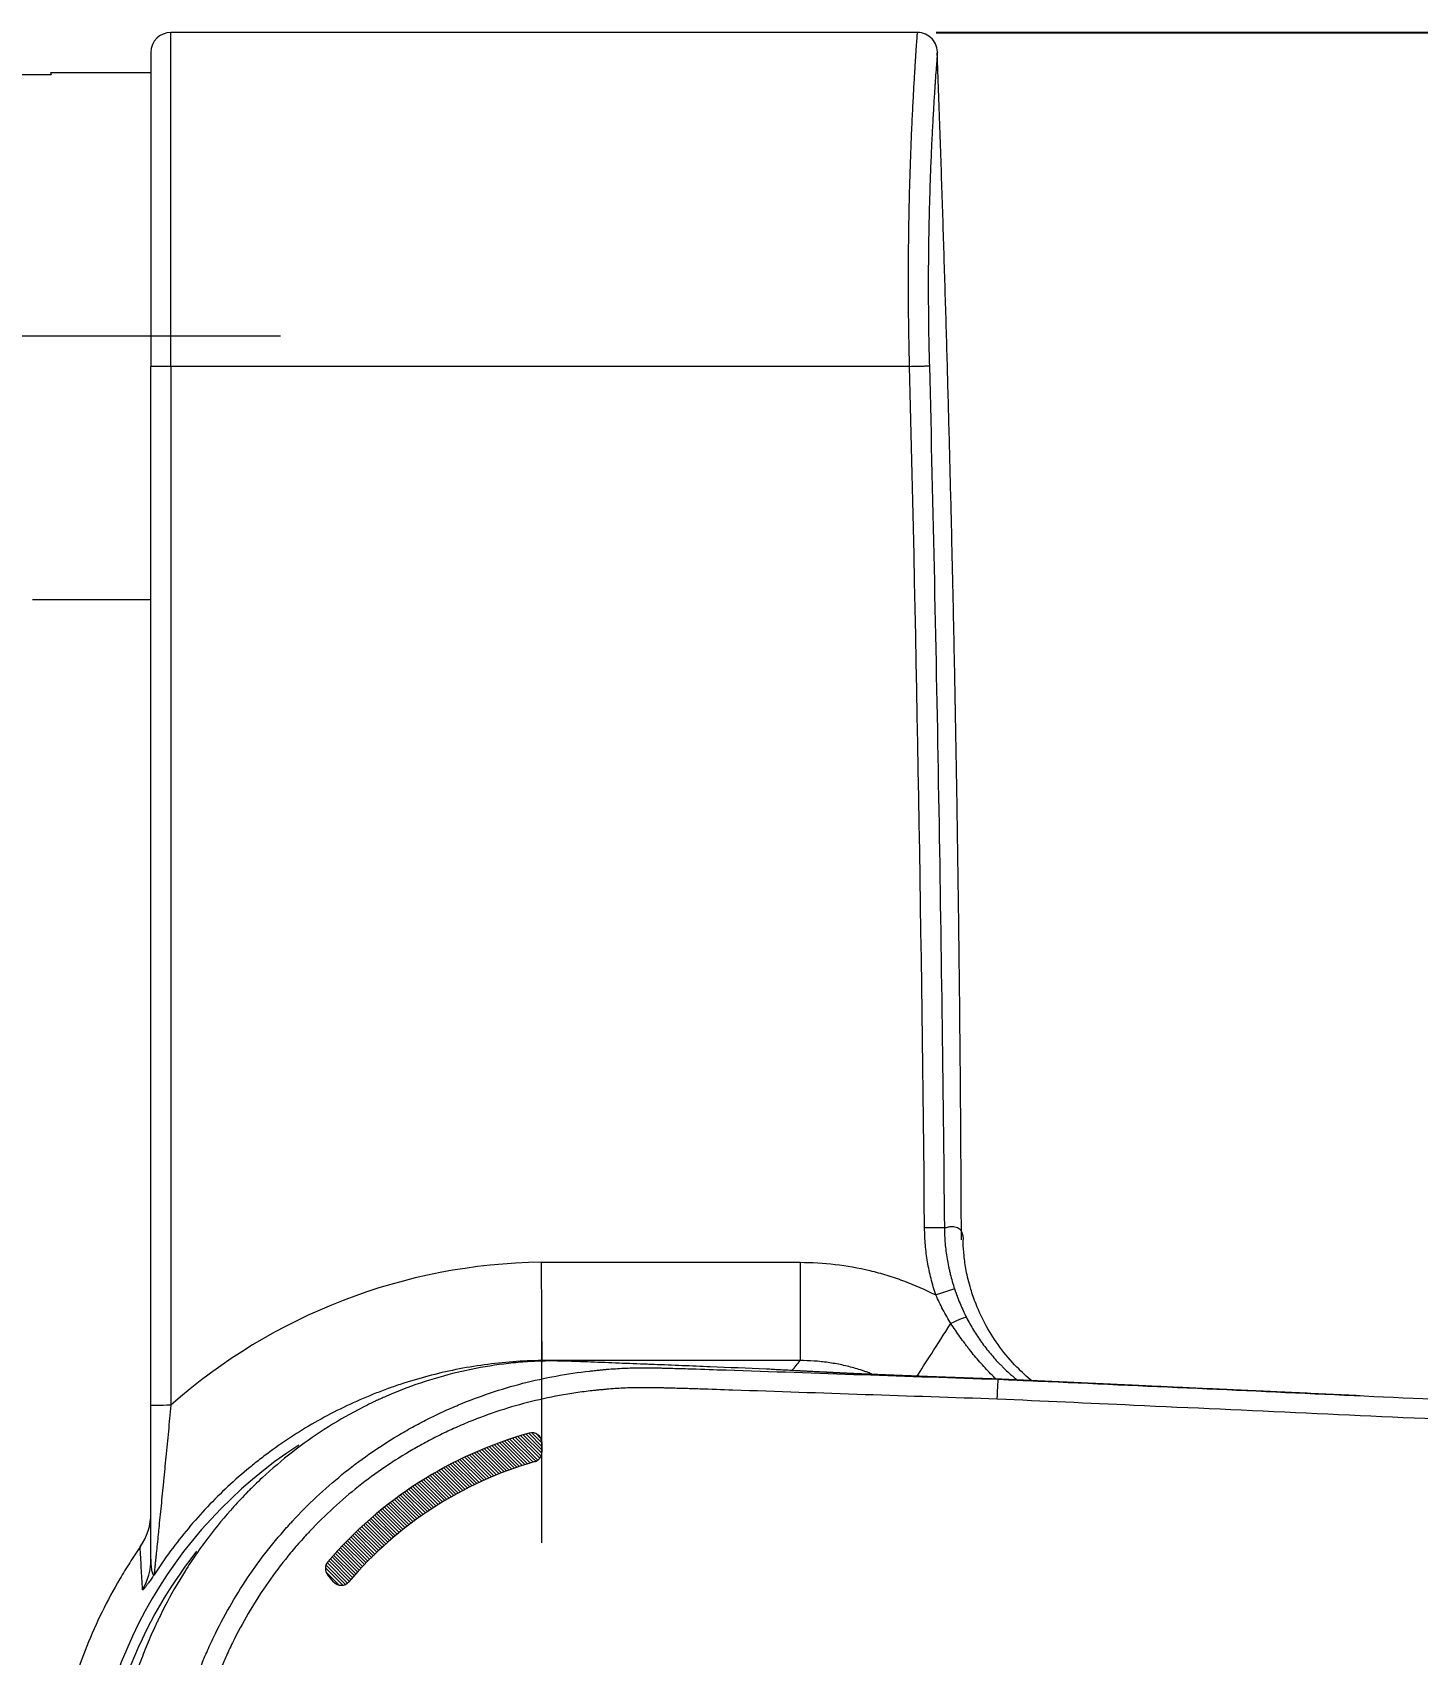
# Model space of a CAD drawing. Extents: x 8886 to 9306, y -19565 to -18971.
# Drawn here: x 9158.3 to 9210.5, y -19166.3 to -19105.3 of the extents above; entities that cross this region are included whole.
import ezdxf

# ---------------------------------------------------------------- set-up
doc = ezdxf.new("R2010")
doc.units = 0
doc.header["$MEASUREMENT"] = 0
doc.linetypes.add('CENTER', pattern=[47.5, 22, -8.5, 8.5, -8.5])
doc.linetypes.add('HIDDEN2', pattern=[4.7625, 3.175, -1.5875])
doc.layers.get('DEFPOINTS').update_dxf_attribs({"linetype": 'CONTINUOUS'})
doc.layers.add('1', color=4, linetype='HIDDEN2', lineweight=13)
doc.layers.add('5', color=2, linetype='CONTINUOUS', lineweight=9)
doc.styles.get("Standard").update_dxf_attribs({"font": ''})
doc.styles.get('Standard').set_extended_font_data('Gulim')
doc.dimstyles.new('STANDARD$0', dxfattribs={"dimtxt": 3.5, "dimasz": 2.5, "dimexe": 0.7, "dimexo": 0.7, "dimgap": 0.5, "dimtad": 3, "dimdec": 4, "dimdsep": 46, "dimtxsty": 'Standard', "dimcen": 0, "dimclrd": 2, "dimclre": 2, "dimclrt": 4, "dimadec": 0, "dimazin": 0, "dimtp": 0.2, "dimtm": 0.1, "dimtfac": 0.5, "dimtdec": 4, "dimtmove": 1, "dimatfit": 3, "dimfxl": 1, "dimtolj": 1, "dimarcsym": 0})

# ---------------------------------------------------------------- blocks, each defined once
blk = doc.blocks.new('*D13')
at = {"layer": '5', "color": 2, "lineweight": -2, "transparency": 16777216}
for p, q in [((9192.362, -19105.255), (9289.895, -19105.255)), ((9289.195, -19235.638), (9289.195, -19110.255)), ((9192.362, -19240.638), (9289.895, -19240.638))]:
    blk.add_line(p, q, dxfattribs=at)
at = {"layer": '5', "color": 2, "transparency": 16777216}
for points in [[(9288.362, -19110.255), (9290.029, -19110.255), (9289.195, -19105.255)], [(9288.362, -19235.638), (9290.029, -19235.638), (9289.195, -19240.638)]]:
    blk.add_solid(points, dxfattribs=at)
at = {"layer": 'DEFPOINTS', "color": 0, "transparency": 16777216}
for p in [(9191.662, -19105.255), (9289.195, -19105.255), (9191.662, -19240.638)]:
    blk.add_point(p, dxfattribs=at)
at = {"layer": '5', "color": 4, "transparency": 16777216, "insert": (9284.662, -19171.174), "char_height": 5, "attachment_point": 5, "rotation": 90, "bg_fill": 3, "box_fill_scale": 1.25, "bg_fill_color": 256, "bg_fill_true_color": 13158600, "bg_fill_transparency": 0}
blk.add_mtext('\\A1;180.5', dxfattribs=at)

msp = doc.modelspace()

# ---------------------------------------------------------------- hatches: boundary and pattern name
at = {"layer": '5'}
h = msp.add_hatch(dxfattribs=at)
h.set_pattern_fill('ANSI31', color=5, scale=0.75, angle=90)
h.set_pattern_definition([(135, (395.06306, -30292.32675), (-0.06629126074, -0.06629126074), [])])
h.paths.add_polyline_path([(9169.457, -19162.85, 0.366748), (9169.454, -19163.334), (9169.678, -19163.601, 0.4645), (9170.251, -19163.603, -0.147459), (9177.249, -19159.079, 0.334081), (9177.52, -19158.719), (9177.52, -19158.362, 0.497118), (9177.043, -19158.001, 0.148145)])

# ---------------------------------------------------------------- linework, layer by layer
at = {"layer": '1', "color": 7, "linetype": 'Continuous', "lineweight": 18}
for p, q in [((9191.662, -19105.255), (9163.548, -19105.255)), ((9162.798, -19106.005), (9162.798, -19117.834)), ((9157.741, -19106.845), (9159.044, -19106.845)), ((9162.798, -19106.781), (9159.019, -19106.781)), ((9162.798, -19156.966), (9162.798, -19117.834)), ((9191.364, -19117.83), (9163.548, -19117.83)), ((9158.339, -19126.612), (9162.798, -19126.612))]:
    msp.add_line(p, q, dxfattribs=at)
at = {"layer": '1', "color": 1, "linetype": 'Continuous', "lineweight": 13}
for p, q in [((9163.548, -19117.83), (9163.548, -19105.255)), ((9163.548, -19117.83), (9163.548, -19156.956)), ((9177.493, -19151.571), (9187.239, -19151.571)), ((9187.239, -19151.571), (9187.239, -19155.271)), ((9187.239, -19155.271), (9177.517, -19155.271))]:
    msp.add_line(p, q, dxfattribs=at)
at = {"layer": '1', "color": 1, "linetype": 'CENTER', "lineweight": 13}
for p, q in [((9167.673, -19116.696), (9146.534, -19116.696)), ((9177.52, -19192.634), (9177.52, -19153.259))]:
    msp.add_line(p, q, dxfattribs=at)
at = {"layer": '1', "color": 7, "linetype": 'Continuous', "lineweight": 18}
msp.add_arc((9163.548, -19106.005), 0.75, 90, 180, dxfattribs=at)
at = {"layer": '1', "color": 7, "linetype": 'Continuous', "lineweight": 18, "extrusion": (1.80936e-06, -1.10791e-22, 1)}
msp.add_arc((9191.662, -19106.005, 0.018), 0.75, 355.59903, 89.97646, dxfattribs=at)
at = {"layer": '1', "color": 1, "linetype": 'Continuous', "lineweight": 13}
for radius, start, end in [(17.264, 122.92266, 179.99923), (16.889, 141.57722, 179.9992)]:
    msp.add_arc((9177.751, -19172.947), radius, start, end, dxfattribs=at)
for centre, major_axis, ratio, start_param, end_param in [((9191.93, -19150.285), (-0.75, -0.007), 0.012732, 3.255065, 4.712267), ((9177.751, -19172.985), (0, 21.416), 1, 0.012022, 0.725091), ((9192.354, -19152.811), (-0.711, -0.238), 0.012073, 3.26024, 4.708344), ((9193.269, -19153.278), (-2.012, -3.164), 0.006833, 0.614416, 1.384815), ((9192.848, -19153.996), (-0.669, -0.339), 0.10124, 3.259687, 4.556073), ((9163.548, -19156.966), (0.75, 0), 0.012732, 1.570796, 3.141593), ((9160.548, -19161.011), (-2.25, 0), 0.998129, 2.534145, 3.141593), ((9160.548, -19162.753), (-2.25, 0), 0.997662, 2.605636, 3.141593)]:
    msp.add_ellipse(centre, major_axis=major_axis, ratio=ratio, start_param=start_param, end_param=end_param, dxfattribs=at)
at = {"layer": '1', "color": 7, "linetype": 'Continuous', "lineweight": 18}
msp.add_ellipse((9160.548, -19161.008), major_axis=(-2.25, 0), ratio=0.999919, start_param=2.534616, end_param=3.141593, dxfattribs=at)
at = {"layer": '1', "color": 1, "linetype": 'Continuous', "lineweight": 13}
for points, knots in [([(9191.364, -19117.83), (9191.353, -19117.415), (9191.345, -19117.001), (9191.337, -19116.485), (9191.335, -19116.382), (9191.333, -19116.176), (9191.329, -19115.869), (9191.326, -19115.565), (9191.323, -19114.961), (9191.322, -19114.564), (9191.325, -19113.781), (9191.328, -19113.394), (9191.335, -19112.824), (9191.338, -19112.635), (9191.342, -19112.401), (9191.343, -19112.354), (9191.344, -19112.261), (9191.347, -19112.122), (9191.349, -19111.984), (9191.359, -19111.53), (9191.368, -19111.178), (9191.388, -19110.498), (9191.399, -19110.169), (9191.422, -19109.535), (9191.435, -19109.23), (9191.461, -19108.643), (9191.474, -19108.367), (9191.5, -19107.847), (9191.513, -19107.603), (9191.539, -19107.148), (9191.551, -19106.937), (9191.566, -19106.694), (9191.57, -19106.622), (9191.574, -19106.553), (9191.577, -19106.508), (9191.579, -19106.485), (9191.586, -19106.375), (9191.591, -19106.291), (9191.607, -19106.055), (9191.616, -19105.917), (9191.632, -19105.679), (9191.639, -19105.579), (9191.648, -19105.458), (9191.65, -19105.423), (9191.653, -19105.377), (9191.654, -19105.363), (9191.656, -19105.338), (9191.657, -19105.326), (9191.661, -19105.276), (9191.662, -19105.255), (9191.662, -19105.255)], [0, 0, 0, 0, 0.06251, 0.06251, 0.078138, 0.078138, 0.093766, 0.125021, 0.125021, 0.187531, 0.187531, 0.250042, 0.250042, 0.281297, 0.281297, 0.289111, 0.289111, 0.296925, 0.312552, 0.312552, 0.375063, 0.375063, 0.437573, 0.437573, 0.500084, 0.500084, 0.562594, 0.562594, 0.625105, 0.625105, 0.687615, 0.687615, 0.703243, 0.711057, 0.711057, 0.718871, 0.718871, 0.750126, 0.750126, 0.812636, 0.812636, 0.875147, 0.875147, 0.906402, 0.906402, 0.92203, 0.92203, 0.937657, 0.937657, 1, 1, 1, 1]), ([(9192.109, -19117.814), (9192.246, -19123.224), (9192.362, -19128.634), (9192.55, -19139.455), (9192.623, -19144.866), (9192.675, -19150.277)], [0, 0, 0, 0, 0.5, 0.5, 1, 1, 1, 1]), ([(9192.354, -19152.802), (9192.285, -19152.597), (9192.225, -19152.391), (9192.122, -19151.975), (9192.034, -19151.557), (9191.98, -19151.133), (9191.943, -19150.707), (9191.932, -19150.492), (9191.93, -19150.276)], [0, 0, 0, 0, 0.25, 0.25, 0.5, 0.75, 0.75, 1, 1, 1, 1]), ([(9192.675, -19150.277), (9192.702, -19150.269), (9192.727, -19150.261), (9192.778, -19150.249), (9192.802, -19150.243), (9192.873, -19150.229), (9192.917, -19150.224), (9193.04, -19150.22), (9193.181, -19150.244), (9193.273, -19150.329), (9193.324, -19150.415), (9193.345, -19150.464), (9193.359, -19150.521), (9193.367, -19150.561), (9193.371, -19150.582), (9193.377, -19150.638), (9193.379, -19150.673), (9193.379, -19150.711)], [0, 0, 0, 0, 0.057092, 0.057092, 0.114185, 0.114185, 0.228369, 0.228369, 0.456738, 0.685107, 0.685107, 0.799292, 0.856384, 0.856384, 0.913477, 0.913477, 1, 1, 1, 1]), ([(9192.675, -19150.277), (9192.677, -19150.473), (9192.696, -19150.862), (9192.745, -19151.247), (9192.793, -19151.535), (9192.811, -19151.631), (9192.841, -19151.774), (9192.851, -19151.822), (9192.873, -19151.917), (9192.884, -19151.965), (9192.943, -19152.201), (9192.998, -19152.389), (9193.06, -19152.574)], [0, 0, 0, 0, 0.25, 0.5, 0.5, 0.625, 0.625, 0.6875, 0.6875, 0.75, 0.75, 1, 1, 1, 1]), ([(9187.239, -19151.571), (9187.685, -19151.571), (9188.128, -19151.597), (9189.003, -19151.701), (9189.437, -19151.779), (9190.08, -19151.933), (9190.294, -19151.991), (9190.612, -19152.088), (9190.718, -19152.122), (9190.876, -19152.175), (9190.929, -19152.193), (9191.034, -19152.231), (9191.087, -19152.25), (9191.557, -19152.423), (9191.962, -19152.601), (9192.354, -19152.802)], [0, 0, 0, 0, 0.25, 0.25, 0.5, 0.5, 0.625, 0.625, 0.6875, 0.6875, 0.71875, 0.71875, 0.75, 0.75, 1, 1, 1, 1]), ([(9193.06, -19152.574), (9193.122, -19152.759), (9193.19, -19152.942), (9193.34, -19153.301), (9193.421, -19153.477), (9193.508, -19153.651)], [0, 0, 0, 0, 0.5, 0.5, 1, 1, 1, 1]), ([(9192.919, -19153.876), (9192.813, -19153.704), (9192.712, -19153.528), (9192.524, -19153.17), (9192.436, -19152.988), (9192.354, -19152.802)], [0, 0, 0, 0, 0.5, 0.5, 1, 1, 1, 1]), ([(9194.633, -19155.982), (9194.56, -19155.911), (9194.346, -19155.698), (9194.14, -19155.476), (9193.876, -19155.175), (9193.748, -19155.02), (9193.592, -19154.821), (9193.562, -19154.782), (9193.5, -19154.701), (9193.47, -19154.661), (9193.379, -19154.539), (9193.32, -19154.458), (9193.203, -19154.293), (9193.145, -19154.21), (9193.031, -19154.044), (9192.975, -19153.96), (9192.919, -19153.876)], [0, 0, 0, 0, 0.113794, 0.335346, 0.335346, 0.556897, 0.556897, 0.612285, 0.612285, 0.667673, 0.667673, 0.778449, 0.778449, 0.889224, 0.889224, 1, 1, 1, 1]), ([(9193.508, -19153.651), (9193.55, -19153.732), (9193.592, -19153.813), (9193.681, -19153.971), (9193.726, -19154.05), (9193.868, -19154.282), (9193.968, -19154.433), (9194.179, -19154.726), (9194.289, -19154.869), (9194.523, -19155.147), (9194.645, -19155.282), (9194.804, -19155.446), (9194.837, -19155.478), (9194.902, -19155.542), (9195.001, -19155.638), (9195.101, -19155.73), (9195.258, -19155.868), (9195.347, -19155.943), (9195.438, -19156.016)], [0, 0, 0, 0, 0.088603, 0.088603, 0.177207, 0.177207, 0.354414, 0.354414, 0.53162, 0.53162, 0.708827, 0.708827, 0.753129, 0.753129, 0.797431, 0.886034, 0.886034, 1, 1, 1, 1]), ([(9177.517, -19155.271), (9177.152, -19155.275), (9176.788, -19155.291), (9176.066, -19155.346), (9175.348, -19155.422), (9174.282, -19155.602), (9173.229, -19155.846), (9172.535, -19156.053), (9172.017, -19156.224), (9171.845, -19156.284), (9171.502, -19156.41), (9171.332, -19156.475), (9170.826, -19156.678), (9170.163, -19156.969), (9169.201, -19157.463), (9168.271, -19158.014), (9167.674, -19158.42), (9167.234, -19158.739), (9167.016, -19158.902), (9166.801, -19159.07), (9166.659, -19159.184), (9166.588, -19159.241), (9166.236, -19159.532), (9165.689, -19160.011), (9164.92, -19160.775), (9164.2, -19161.582), (9163.53, -19162.434), (9163.117, -19163.031), (9162.919, -19163.337)], [0, 0, 0, 0, 0.0625, 0.0625, 0.125, 0.1875, 0.25, 0.3125, 0.3125, 0.34375, 0.34375, 0.375, 0.375, 0.4375, 0.5, 0.5625, 0.625, 0.625, 0.65625, 0.671875, 0.671875, 0.6875, 0.6875, 0.75, 0.8125, 0.875, 0.9375, 1, 1, 1, 1]), ([(9163.406, -19172.946), (9163.411, -19172.731), (9163.421, -19172.515), (9163.44, -19172.193), (9163.448, -19172.085), (9163.465, -19171.871), (9163.475, -19171.764), (9163.527, -19171.23), (9163.585, -19170.806), (9163.729, -19169.967), (9163.816, -19169.551), (9164.021, -19168.725), (9164.138, -19168.316), (9164.402, -19167.505), (9164.549, -19167.104), (9164.751, -19166.606), (9164.793, -19166.507), (9164.877, -19166.308), (9164.921, -19166.21), (9165.053, -19165.916), (9165.144, -19165.722), (9165.428, -19165.146), (9165.63, -19164.77), (9166.059, -19164.036), (9166.287, -19163.677), (9166.768, -19162.975), (9167.022, -19162.633), (9167.422, -19162.132), (9167.558, -19161.967), (9167.768, -19161.723), (9167.874, -19161.602), (9167.982, -19161.482), (9168.054, -19161.402), (9168.09, -19161.362), (9168.419, -19161.006), (9168.721, -19160.701), (9169.343, -19160.116), (9169.663, -19159.836), (9170.323, -19159.299), (9170.662, -19159.043), (9171.359, -19158.554), (9171.717, -19158.322), (9172.269, -19157.992), (9172.455, -19157.885), (9172.737, -19157.729), (9172.832, -19157.678), (9173.023, -19157.578), (9173.214, -19157.479), (9173.408, -19157.383), (9173.602, -19157.289), (9173.699, -19157.243), (9173.992, -19157.108), (9174.189, -19157.022), (9174.781, -19156.774), (9175.18, -19156.625), (9175.987, -19156.354), (9176.394, -19156.234), (9177.218, -19156.022), (9177.633, -19155.931), (9178.472, -19155.777), (9178.896, -19155.714), (9179.377, -19155.659), (9179.431, -19155.653), (9179.538, -19155.642), (9179.591, -19155.637), (9179.698, -19155.626), (9179.752, -19155.621), (9179.859, -19155.611), (9179.913, -19155.606), (9180.073, -19155.592), (9180.18, -19155.584), (9180.394, -19155.57), (9180.501, -19155.564), (9180.822, -19155.55), (9181.036, -19155.545), (9181.464, -19155.542), (9181.677, -19155.544), (9181.945, -19155.549), (9181.998, -19155.551), (9182.105, -19155.553), (9182.158, -19155.555), (9182.319, -19155.559), (9182.425, -19155.561), (9182.746, -19155.57), (9182.96, -19155.576), (9183.6, -19155.596), (9184.028, -19155.611), (9186.164, -19155.683), (9187.873, -19155.742), (9191.292, -19155.86), (9193.001, -19155.919), (9194.71, -19155.975)], [0, 0, 0, 0, 0.015625, 0.015625, 0.023437, 0.023437, 0.03125, 0.03125, 0.0625, 0.0625, 0.09375, 0.09375, 0.125, 0.125, 0.15625, 0.15625, 0.164062, 0.164062, 0.171875, 0.171875, 0.1875, 0.1875, 0.21875, 0.21875, 0.25, 0.25, 0.28125, 0.28125, 0.296875, 0.296875, 0.304687, 0.308594, 0.308594, 0.3125, 0.3125, 0.34375, 0.34375, 0.375, 0.375, 0.40625, 0.40625, 0.4375, 0.4375, 0.453125, 0.453125, 0.460937, 0.460937, 0.46875, 0.476562, 0.476562, 0.484375, 0.484375, 0.5, 0.5, 0.53125, 0.53125, 0.5625, 0.5625, 0.59375, 0.59375, 0.625, 0.625, 0.628906, 0.628906, 0.632812, 0.632812, 0.636719, 0.636719, 0.640625, 0.640625, 0.648437, 0.648437, 0.65625, 0.65625, 0.671875, 0.671875, 0.6875, 0.6875, 0.691406, 0.691406, 0.695312, 0.695312, 0.703125, 0.703125, 0.71875, 0.71875, 0.75, 0.75, 0.875, 0.875, 1, 1, 1, 1]), ([(9188.823, -19155.744), (9188.815, -19155.743), (9188.802, -19155.743), (9188.781, -19155.742), (9188.762, -19155.741), (9188.743, -19155.74), (9188.725, -19155.739), (9188.698, -19155.737), (9188.661, -19155.736), (9188.621, -19155.734), (9188.59, -19155.732), (9188.571, -19155.731), (9188.552, -19155.73), (9188.532, -19155.729), (9188.513, -19155.728), (9188.494, -19155.727), (9188.475, -19155.726), (9188.456, -19155.725), (9188.437, -19155.724), (9188.364, -19155.721), (9188.228, -19155.714), (9188.059, -19155.705), (9187.907, -19155.698), (9187.783, -19155.691), (9187.654, -19155.685), (9187.52, -19155.678), (9187.382, -19155.671), (9187.201, -19155.661), (9186.981, -19155.649), (9186.723, -19155.636), (9186.469, -19155.622), (9186.219, -19155.608), (9186.054, -19155.599), (9185.972, -19155.595)], [0, 0, 0, 0, 0.008331, 0.01625, 0.023758, 0.030854, 0.037539, 0.043812, 0.060748, 0.078721, 0.085399, 0.092063, 0.098713, 0.10535, 0.111974, 0.118583, 0.12518, 0.131762, 0.138331, 0.144886, 0.207183, 0.280568, 0.322536, 0.366135, 0.411368, 0.458233, 0.506733, 0.556869, 0.648411, 0.738498, 0.827126, 0.914294, 1, 1, 1, 1]), ([(9189.935, -19155.771), (9189.903, -19155.759), (9189.871, -19155.747), (9189.797, -19155.719), (9189.755, -19155.704), (9189.671, -19155.675), (9189.544, -19155.632), (9189.417, -19155.592), (9189.161, -19155.518), (9188.819, -19155.432), (9188.299, -19155.339), (9187.948, -19155.302), (9187.595, -19155.277), (9187.417, -19155.27), (9187.239, -19155.271)], [0, 0, 0, 0, 0.037189, 0.037189, 0.085329, 0.085329, 0.13347, 0.229751, 0.229751, 0.422313, 0.614875, 0.807438, 0.807438, 1, 1, 1, 1]), ([(9194.666, -19156.724), (9193.007, -19156.67), (9191.347, -19156.613), (9188.029, -19156.498), (9186.37, -19156.441), (9184.297, -19156.371), (9183.882, -19156.357), (9183.26, -19156.337), (9183.052, -19156.33), (9182.741, -19156.321), (9182.637, -19156.318), (9182.43, -19156.312), (9182.326, -19156.31), (9182.171, -19156.306), (9182.119, -19156.304), (9182.015, -19156.302), (9181.963, -19156.3), (9181.808, -19156.297), (9181.704, -19156.295), (9181.393, -19156.292), (9181.185, -19156.292), (9180.77, -19156.302), (9180.562, -19156.31), (9180.251, -19156.33), (9180.147, -19156.338), (9179.991, -19156.351), (9179.939, -19156.355), (9179.835, -19156.365), (9179.783, -19156.37), (9179.679, -19156.38), (9179.627, -19156.385), (9179.523, -19156.396), (9179.471, -19156.401), (9179.316, -19156.419), (9179.212, -19156.431), (9178.902, -19156.472), (9178.696, -19156.502), (9178.082, -19156.603), (9177.677, -19156.685), (9176.874, -19156.876), (9176.079, -19157.096), (9175.3, -19157.373), (9174.722, -19157.603), (9174.531, -19157.683), (9174.245, -19157.81), (9174.15, -19157.853), (9173.96, -19157.941), (9173.866, -19157.985), (9173.583, -19158.123), (9173.397, -19158.218), (9173.12, -19158.365), (9173.028, -19158.415), (9172.845, -19158.516), (9172.755, -19158.568), (9172.304, -19158.829), (9171.953, -19159.049), (9171.269, -19159.515), (9170.937, -19159.759), (9170.29, -19160.271), (9169.976, -19160.54), (9169.366, -19161.1), (9169.07, -19161.392), (9168.748, -19161.734), (9168.712, -19161.772), (9168.641, -19161.849), (9168.606, -19161.888), (9168.5, -19162.004), (9168.292, -19162.237), (9168.09, -19162.476), (9167.697, -19162.959), (9167.448, -19163.289), (9166.974, -19163.965), (9166.75, -19164.312), (9166.328, -19165.021), (9166.129, -19165.384), (9165.85, -19165.941), (9165.76, -19166.129), (9165.63, -19166.413), (9165.588, -19166.508), (9165.525, -19166.652), (9165.504, -19166.7), (9165.463, -19166.797), (9165.443, -19166.845), (9165.263, -19167.279), (9165.119, -19167.668), (9164.858, -19168.455), (9164.743, -19168.851), (9164.541, -19169.652), (9164.455, -19170.055), (9164.312, -19170.87), (9164.256, -19171.28), (9164.204, -19171.798), (9164.194, -19171.902), (9164.177, -19172.11), (9164.17, -19172.215), (9164.15, -19172.528), (9164.141, -19172.737), (9164.136, -19172.946)], [0, 0, 0, 0, 0.125, 0.125, 0.25, 0.25, 0.28125, 0.28125, 0.296875, 0.296875, 0.304688, 0.304688, 0.3125, 0.3125, 0.316406, 0.316406, 0.320313, 0.320313, 0.328125, 0.328125, 0.34375, 0.34375, 0.359375, 0.359375, 0.367188, 0.367188, 0.371094, 0.371094, 0.375, 0.375, 0.378906, 0.378906, 0.382813, 0.382813, 0.390625, 0.390625, 0.40625, 0.40625, 0.4375, 0.4375, 0.46875, 0.5, 0.5, 0.515625, 0.515625, 0.523438, 0.523438, 0.53125, 0.53125, 0.546875, 0.546875, 0.554688, 0.554688, 0.5625, 0.5625, 0.59375, 0.59375, 0.625, 0.625, 0.65625, 0.65625, 0.6875, 0.6875, 0.691406, 0.691406, 0.695313, 0.695313, 0.703125, 0.71875, 0.71875, 0.75, 0.75, 0.78125, 0.78125, 0.8125, 0.8125, 0.828125, 0.828125, 0.835938, 0.835938, 0.839844, 0.839844, 0.84375, 0.84375, 0.875, 0.875, 0.90625, 0.90625, 0.9375, 0.9375, 0.96875, 0.96875, 0.976562, 0.976562, 0.984375, 0.984375, 1, 1, 1, 1]), ([(9163.548, -19156.956), (9163.533, -19157.121), (9163.517, -19157.285), (9163.487, -19157.612), (9163.472, -19157.774), (9163.441, -19158.097), (9163.411, -19158.419), (9163.38, -19158.738), (9163.349, -19159.055), (9163.333, -19159.213), (9163.314, -19159.41), (9163.31, -19159.449), (9163.302, -19159.527), (9163.299, -19159.566), (9163.287, -19159.684), (9163.279, -19159.761), (9163.256, -19159.993), (9163.241, -19160.145), (9163.211, -19160.446), (9163.196, -19160.595), (9163.166, -19160.888), (9163.152, -19161.032), (9163.123, -19161.316), (9163.109, -19161.456), (9163.088, -19161.662), (9163.081, -19161.73), (9163.071, -19161.831), (9163.068, -19161.865), (9163.061, -19161.931), (9163.057, -19161.964), (9163.041, -19162.129), (9163.028, -19162.255), (9163.01, -19162.437), (9163.004, -19162.496), (9162.992, -19162.611), (9162.986, -19162.667), (9162.978, -19162.747), (9162.976, -19162.774), (9162.97, -19162.826), (9162.968, -19162.851), (9162.96, -19162.924), (9162.956, -19162.971), (9162.947, -19163.057), (9162.943, -19163.097), (9162.936, -19163.169), (9162.932, -19163.202), (9162.929, -19163.237), (9162.928, -19163.244), (9162.927, -19163.257), (9162.925, -19163.275), (9162.923, -19163.291), (9162.921, -19163.318), (9162.919, -19163.33), (9162.919, -19163.337)], [0, 0, 0, 0, 0.0625, 0.0625, 0.125, 0.125, 0.1875, 0.25, 0.25, 0.3125, 0.3125, 0.328125, 0.328125, 0.34375, 0.34375, 0.375, 0.375, 0.4375, 0.4375, 0.5, 0.5, 0.5625, 0.5625, 0.625, 0.625, 0.65625, 0.65625, 0.671875, 0.671875, 0.6875, 0.6875, 0.75, 0.75, 0.78125, 0.78125, 0.8125, 0.8125, 0.828125, 0.828125, 0.84375, 0.84375, 0.875, 0.875, 0.90625, 0.90625, 0.9375, 0.9375, 0.945313, 0.945313, 0.953125, 0.96875, 0.96875, 1, 1, 1, 1]), ([(9225.779, -19158.144), (9221.451, -19157.946), (9217.122, -19157.749), (9208.465, -19157.354), (9204.136, -19157.156), (9198.093, -19156.881), (9196.379, -19156.802), (9194.666, -19156.724)], [0, 0, 0, 0, 0.417341, 0.417341, 0.834761, 0.834761, 1, 1, 1, 1]), ([(9162.482, -19163.899), (9162.467, -19163.617), (9162.452, -19163.343), (9162.423, -19162.809), (9162.409, -19162.548), (9162.395, -19162.293)], [0, 0, 0, 0, 0.5, 0.5, 1, 1, 1, 1]), ([(9162.798, -19162.753), (9162.798, -19162.848), (9162.8, -19162.934), (9162.809, -19163.048), (9162.812, -19163.083), (9162.818, -19163.131), (9162.821, -19163.147), (9162.826, -19163.176), (9162.828, -19163.19), (9162.837, -19163.229), (9162.843, -19163.252), (9162.854, -19163.28), (9162.857, -19163.289), (9162.865, -19163.305), (9162.868, -19163.311), (9162.88, -19163.329), (9162.888, -19163.336), (9162.899, -19163.341), (9162.903, -19163.342), (9162.909, -19163.341), (9162.912, -19163.34), (9162.915, -19163.339), (9162.917, -19163.338), (9162.918, -19163.337), (9162.918, -19163.337), (9162.919, -19163.337)], [0, 0, 0, 0, 0.25, 0.25, 0.375, 0.375, 0.4375, 0.4375, 0.5, 0.5, 0.625, 0.625, 0.6875, 0.6875, 0.75, 0.75, 0.875, 0.875, 0.9375, 0.9375, 0.96875, 0.984375, 0.992187, 0.992187, 1, 1, 1, 1]), ([(9162.919, -19163.337), (9162.917, -19163.338), (9162.916, -19163.34), (9162.914, -19163.343), (9162.913, -19163.344), (9162.912, -19163.346), (9162.909, -19163.351), (9162.9, -19163.363), (9162.882, -19163.389), (9162.867, -19163.411), (9162.838, -19163.453), (9162.802, -19163.506), (9162.769, -19163.553), (9162.737, -19163.598), (9162.722, -19163.619), (9162.68, -19163.679), (9162.656, -19163.713), (9162.623, -19163.758), (9162.613, -19163.772), (9162.593, -19163.797), (9162.585, -19163.809), (9162.56, -19163.841), (9162.546, -19163.858), (9162.522, -19163.884), (9162.513, -19163.894), (9162.498, -19163.906), (9162.492, -19163.909), (9162.484, -19163.908), (9162.482, -19163.905), (9162.482, -19163.899)], [0, 0, 0, 0, 0.003906, 0.003906, 0.005859, 0.005859, 0.007813, 0.015625, 0.03125, 0.0625, 0.0625, 0.125, 0.1875, 0.1875, 0.25, 0.25, 0.375, 0.375, 0.4375, 0.4375, 0.5, 0.5, 0.625, 0.625, 0.75, 0.75, 0.875, 0.875, 1, 1, 1, 1])]:
    msp.add_open_spline(points, degree=3, knots=knots, dxfattribs=at)
at = {"layer": '1', "color": 7, "linetype": 'Continuous', "lineweight": 18}
for points, knots in [([(9192.412, -19105.981), (9192.412, -19105.981), (9192.41, -19106), (9192.407, -19106.047), (9192.406, -19106.058), (9192.404, -19106.082), (9192.401, -19106.121), (9192.397, -19106.171), (9192.389, -19106.284), (9192.382, -19106.377), (9192.365, -19106.6), (9192.356, -19106.729), (9192.34, -19106.95), (9192.335, -19107.028), (9192.328, -19107.132), (9192.327, -19107.153), (9192.324, -19107.196), (9192.319, -19107.26), (9192.315, -19107.327), (9192.3, -19107.555), (9192.287, -19107.753), (9192.262, -19108.18), (9192.248, -19108.408), (9192.222, -19108.897), (9192.209, -19109.156), (9192.192, -19109.5), (9192.189, -19109.57), (9192.183, -19109.711), (9192.173, -19109.924), (9192.164, -19110.143), (9192.146, -19110.591), (9192.135, -19110.9), (9192.115, -19111.54), (9192.106, -19111.871), (9192.096, -19112.3), (9192.093, -19112.429), (9192.09, -19112.56), (9192.089, -19112.648), (9192.088, -19112.692), (9192.084, -19112.913), (9192.081, -19113.091), (9192.074, -19113.629), (9192.067, -19114.357), (9192.068, -19115.106), (9192.072, -19115.676), (9192.073, -19115.868), (9192.077, -19116.157), (9192.078, -19116.253), (9192.081, -19116.447), (9192.082, -19116.545), (9192.09, -19117.032), (9192.098, -19117.423), (9192.109, -19117.814)], [0, 0, 0, 0, 0.062414, 0.062414, 0.07804, 0.07804, 0.093667, 0.12492, 0.12492, 0.187425, 0.187425, 0.249931, 0.249931, 0.281184, 0.281184, 0.288997, 0.288997, 0.29681, 0.312437, 0.312437, 0.374943, 0.374943, 0.437448, 0.437448, 0.499954, 0.499954, 0.515581, 0.515581, 0.531207, 0.56246, 0.56246, 0.624966, 0.624966, 0.687471, 0.687471, 0.703098, 0.710911, 0.710911, 0.718724, 0.718724, 0.749977, 0.749977, 0.812483, 0.874989, 0.874989, 0.906241, 0.906241, 0.921868, 0.921868, 0.937494, 0.937494, 1, 1, 1, 1]), ([(9163.548, -19117.83), (9163.498, -19117.83), (9163.449, -19117.83), (9163.378, -19117.83), (9163.354, -19117.83), (9163.307, -19117.83), (9163.283, -19117.83), (9163.215, -19117.83), (9163.172, -19117.83), (9163.121, -19117.831), (9163.111, -19117.831), (9163.091, -19117.831), (9163.082, -19117.831), (9163.053, -19117.831), (9163.035, -19117.831), (9162.983, -19117.831), (9162.952, -19117.831), (9162.917, -19117.832), (9162.911, -19117.832), (9162.898, -19117.832), (9162.88, -19117.832), (9162.854, -19117.833), (9162.837, -19117.833), (9162.827, -19117.833), (9162.823, -19117.833), (9162.817, -19117.833), (9162.815, -19117.833), (9162.807, -19117.833), (9162.804, -19117.834), (9162.801, -19117.834), (9162.8, -19117.834), (9162.799, -19117.834), (9162.799, -19117.834), (9162.798, -19117.834), (9162.798, -19117.834), (9162.798, -19117.834)], [0, 0, 0, 0, 0.125, 0.125, 0.1875, 0.1875, 0.25, 0.25, 0.375, 0.375, 0.40625, 0.40625, 0.4375, 0.4375, 0.5, 0.5, 0.625, 0.625, 0.65625, 0.65625, 0.6875, 0.75, 0.8125, 0.8125, 0.84375, 0.84375, 0.875, 0.875, 0.9375, 0.9375, 0.953125, 0.953125, 0.96875, 0.96875, 1, 1, 1, 1]), ([(9191.364, -19117.83), (9191.41, -19117.829), (9191.455, -19117.827), (9191.522, -19117.826), (9191.544, -19117.825), (9191.577, -19117.824), (9191.588, -19117.824), (9191.61, -19117.824), (9191.621, -19117.823), (9191.675, -19117.822), (9191.715, -19117.821), (9191.774, -19117.82), (9191.792, -19117.819), (9191.82, -19117.819), (9191.829, -19117.819), (9191.847, -19117.818), (9191.856, -19117.818), (9191.898, -19117.817), (9191.929, -19117.817), (9191.971, -19117.816), (9191.984, -19117.816), (9192.003, -19117.815), (9192.008, -19117.815), (9192.02, -19117.815), (9192.025, -19117.815), (9192.051, -19117.814), (9192.068, -19117.814), (9192.085, -19117.814), (9192.088, -19117.814), (9192.093, -19117.814), (9192.096, -19117.814), (9192.101, -19117.814), (9192.103, -19117.814), (9192.106, -19117.814), (9192.108, -19117.814), (9192.109, -19117.814)], [0, 0, 0, 0, 0.125, 0.125, 0.1875, 0.1875, 0.21875, 0.21875, 0.25, 0.25, 0.375, 0.375, 0.4375, 0.4375, 0.46875, 0.46875, 0.5, 0.5, 0.625, 0.625, 0.6875, 0.6875, 0.71875, 0.71875, 0.75, 0.75, 0.875, 0.875, 0.90625, 0.90625, 0.9375, 0.9375, 0.96875, 0.96875, 1, 1, 1, 1]), ([(9195.975, -19156.041), (9195.777, -19155.878), (9195.345, -19155.48), (9194.755, -19154.787), (9194.24, -19153.981), (9193.892, -19153.246), (9193.677, -19152.622), (9193.568, -19152.219), (9193.474, -19151.785), (9193.408, -19151.313), (9193.381, -19150.933), (9193.382, -19150.762), (9193.383, -19150.727)], [0, 0, 0, 0, 0.110542, 0.251685, 0.388589, 0.521363, 0.612627, 0.678148, 0.739809, 0.85379, 0.968576, 1, 1, 1, 1]), ([(9177.493, -19151.571), (9177.493, -19151.6), (9177.494, -19151.63), (9177.494, -19151.663), (9177.494, -19151.667), (9177.494, -19151.674), (9177.494, -19151.685), (9177.494, -19151.712), (9177.494, -19151.734), (9177.495, -19151.809), (9177.495, -19151.928), (9177.496, -19152.077), (9177.497, -19152.165), (9177.497, -19152.224), (9177.497, -19152.254), (9177.498, -19152.4), (9177.499, -19152.516), (9177.5, -19152.742), (9177.502, -19152.965), (9177.503, -19153.18), (9177.504, -19153.311), (9177.504, -19153.338), (9177.504, -19153.39), (9177.505, -19153.416), (9177.505, -19153.493), (9177.505, -19153.543), (9177.506, -19153.692), (9177.508, -19153.884), (9177.509, -19154.061), (9177.51, -19154.188), (9177.51, -19154.25), (9177.51, -19154.31), (9177.511, -19154.35), (9177.511, -19154.37), (9177.511, -19154.466), (9177.512, -19154.539), (9177.513, -19154.674), (9177.514, -19154.799), (9177.514, -19154.905), (9177.515, -19154.965), (9177.515, -19154.977), (9177.515, -19155), (9177.515, -19155.011), (9177.515, -19155.044), (9177.515, -19155.064), (9177.516, -19155.12), (9177.516, -19155.184), (9177.516, -19155.226), (9177.517, -19155.256), (9177.517, -19155.266), (9177.517, -19155.271)], [0, 0, 0, 0, 0.015625, 0.015625, 0.017578, 0.017578, 0.019531, 0.023438, 0.03125, 0.03125, 0.0625, 0.09375, 0.109375, 0.109375, 0.125, 0.125, 0.1875, 0.1875, 0.25, 0.3125, 0.3125, 0.328125, 0.328125, 0.34375, 0.34375, 0.375, 0.375, 0.4375, 0.5, 0.5, 0.53125, 0.546875, 0.546875, 0.5625, 0.5625, 0.625, 0.625, 0.6875, 0.75, 0.75, 0.765625, 0.765625, 0.78125, 0.78125, 0.8125, 0.8125, 0.875, 0.9375, 0.9375, 1, 1, 1, 1]), ([(9177.52, -19155.291), (9177.279, -19155.299), (9177.04, -19155.312), (9176.563, -19155.349), (9176.325, -19155.373), (9175.615, -19155.461), (9175.146, -19155.541), (9174.213, -19155.742), (9173.751, -19155.863), (9172.834, -19156.149), (9172.379, -19156.314), (9171.815, -19156.549), (9171.703, -19156.597), (9171.534, -19156.671), (9171.478, -19156.697), (9171.366, -19156.748), (9171.088, -19156.876), (9170.814, -19157.013), (9170.163, -19157.354), (9169.74, -19157.601), (9168.916, -19158.132), (9168.515, -19158.417), (9167.734, -19159.025), (9167.354, -19159.349), (9166.894, -19159.777), (9166.803, -19159.864), (9166.666, -19159.997), (9166.621, -19160.041), (9166.531, -19160.131), (9166.308, -19160.355), (9166.091, -19160.585), (9165.582, -19161.149), (9165.259, -19161.538), (9164.8, -19162.144), (9164.65, -19162.35), (9164.361, -19162.768), (9164.22, -19162.981), (9163.811, -19163.631), (9163.555, -19164.078), (9163.257, -19164.657), (9163.199, -19164.773), (9163.113, -19164.95), (9163.084, -19165.009), (9163.028, -19165.127), (9162.889, -19165.423), (9162.653, -19165.962), (9162.37, -19166.691), (9162.202, -19167.185), (9161.966, -19167.931), (9161.829, -19168.436), (9161.598, -19169.461), (9161.504, -19169.981), (9161.431, -19170.509)], [0, 0, 0, 0, 0.03125, 0.03125, 0.0625, 0.0625, 0.125, 0.125, 0.1875, 0.1875, 0.25, 0.25, 0.265625, 0.265625, 0.273438, 0.273438, 0.28125, 0.3125, 0.3125, 0.375, 0.375, 0.4375, 0.4375, 0.5, 0.5, 0.515625, 0.515625, 0.523438, 0.523438, 0.53125, 0.5625, 0.5625, 0.625, 0.625, 0.65625, 0.65625, 0.6875, 0.6875, 0.75, 0.75, 0.765625, 0.765625, 0.773438, 0.773438, 0.78125, 0.8125, 0.84375, 0.875, 0.875, 0.9375, 0.9375, 1, 1, 1, 1]), ([(9185.972, -19155.595), (9185.267, -19155.565), (9184.563, -19155.536), (9183.506, -19155.493), (9183.154, -19155.478), (9182.449, -19155.45), (9182.097, -19155.436), (9181.657, -19155.418), (9181.569, -19155.415), (9181.393, -19155.408), (9181.304, -19155.405), (9181.04, -19155.395), (9180.864, -19155.388), (9180.336, -19155.367), (9179.983, -19155.353), (9179.455, -19155.332), (9179.279, -19155.325), (9179.015, -19155.315), (9178.927, -19155.312), (9178.751, -19155.305), (9178.663, -19155.302), (9178.486, -19155.296), (9178.398, -19155.293), (9178.222, -19155.289), (9177.959, -19155.285), (9177.695, -19155.287), (9177.52, -19155.291)], [0, 0, 0, 0, 0.25, 0.25, 0.375, 0.375, 0.5, 0.5, 0.53125, 0.53125, 0.5625, 0.5625, 0.625, 0.625, 0.75, 0.75, 0.8125, 0.8125, 0.84375, 0.84375, 0.875, 0.875, 0.90625, 0.90625, 0.9375, 1, 1, 1, 1]), ([(9188.904, -19155.747), (9188.823, -19155.743), (9188.667, -19155.735), (9188.418, -19155.723), (9188.186, -19155.711), (9187.951, -19155.699), (9187.716, -19155.687), (9187.095, -19155.655), (9186.554, -19155.626), (9186.092, -19155.6)], [0, 0, 0, 0, 0.092553, 0.173196, 0.255444, 0.338283, 0.421749, 0.505668, 1, 1, 1, 1]), ([(9194.772, -19155.975), (9194.744, -19155.974), (9194.688, -19155.972), (9194.605, -19155.969), (9194.522, -19155.966), (9194.439, -19155.963), (9194.357, -19155.96), (9194.276, -19155.957), (9194.195, -19155.955), (9194.114, -19155.952), (9194.034, -19155.949), (9193.955, -19155.946), (9193.876, -19155.943), (9193.798, -19155.941), (9193.72, -19155.938), (9193.643, -19155.935), (9193.566, -19155.932), (9193.49, -19155.93), (9193.414, -19155.927), (9193.339, -19155.924), (9193.264, -19155.921), (9193.19, -19155.919), (9193.117, -19155.916), (9193.044, -19155.913), (9192.971, -19155.911), (9192.899, -19155.908), (9192.828, -19155.906), (9192.757, -19155.903), (9192.686, -19155.9), (9192.617, -19155.898), (9192.547, -19155.895), (9192.478, -19155.893), (9192.41, -19155.89), (9192.342, -19155.888), (9192.275, -19155.885), (9192.208, -19155.883), (9192.142, -19155.88), (9192.077, -19155.878), (9192.012, -19155.875), (9191.947, -19155.873), (9191.883, -19155.87), (9191.82, -19155.868), (9191.757, -19155.866), (9191.694, -19155.863), (9191.632, -19155.861), (9191.571, -19155.858), (9191.51, -19155.856), (9191.45, -19155.854), (9191.39, -19155.851), (9191.331, -19155.849), (9191.272, -19155.847), (9191.214, -19155.845), (9191.156, -19155.842), (9191.099, -19155.84), (9191.051, -19155.838), (9191.012, -19155.837), (9190.982, -19155.836), (9190.951, -19155.834), (9190.921, -19155.833), (9190.892, -19155.832), (9190.862, -19155.831), (9190.833, -19155.83), (9190.803, -19155.828), (9190.774, -19155.827), (9190.745, -19155.826), (9190.717, -19155.825), (9190.688, -19155.824), (9190.66, -19155.823), (9190.631, -19155.822), (9190.603, -19155.821), (9190.576, -19155.819), (9190.548, -19155.818), (9190.521, -19155.817), (9190.493, -19155.816), (9190.466, -19155.815), (9190.439, -19155.814), (9190.413, -19155.813), (9190.386, -19155.812), (9190.36, -19155.811), (9190.334, -19155.81), (9190.308, -19155.809), (9190.282, -19155.808), (9190.256, -19155.807), (9190.231, -19155.805), (9190.206, -19155.804), (9190.181, -19155.803), (9190.156, -19155.802), (9190.131, -19155.801), (9190.106, -19155.8), (9190.082, -19155.799), (9190.058, -19155.798), (9190.034, -19155.797), (9190.01, -19155.796), (9189.987, -19155.795), (9189.963, -19155.794), (9189.94, -19155.793), (9189.917, -19155.793), (9189.894, -19155.792), (9189.872, -19155.791), (9189.849, -19155.79), (9189.827, -19155.789), (9189.805, -19155.788), (9189.783, -19155.787), (9189.761, -19155.786), (9189.74, -19155.785), (9189.718, -19155.784), (9189.697, -19155.783), (9189.676, -19155.782), (9189.655, -19155.781), (9189.635, -19155.781), (9189.614, -19155.78), (9189.594, -19155.779), (9189.574, -19155.778), (9189.554, -19155.777), (9189.535, -19155.776), (9189.515, -19155.775), (9189.496, -19155.775), (9189.477, -19155.774), (9189.458, -19155.773), (9189.439, -19155.772), (9189.42, -19155.771), (9189.402, -19155.771), (9189.384, -19155.77), (9189.366, -19155.769), (9189.348, -19155.768), (9189.331, -19155.767), (9189.313, -19155.767), (9189.296, -19155.766), (9189.279, -19155.765), (9189.262, -19155.764), (9189.245, -19155.764), (9189.229, -19155.763), (9189.213, -19155.762), (9189.196, -19155.761), (9189.181, -19155.761), (9189.165, -19155.76), (9189.149, -19155.759), (9189.134, -19155.759), (9189.119, -19155.758), (9189.104, -19155.757), (9189.089, -19155.756), (9189.074, -19155.756), (9189.06, -19155.755), (9189.046, -19155.754), (9189.032, -19155.754), (9189.018, -19155.753), (9189.004, -19155.752), (9188.991, -19155.752), (9188.978, -19155.751), (9188.964, -19155.751), (9188.952, -19155.75), (9188.939, -19155.749), (9188.926, -19155.749), (9188.914, -19155.748), (9188.902, -19155.748), (9188.89, -19155.747), (9188.878, -19155.746), (9188.867, -19155.746), (9188.855, -19155.745), (9188.844, -19155.745), (9188.833, -19155.744), (9188.826, -19155.744), (9188.823, -19155.744)], [0, 0, 0, 0, 0.009517, 0.019014, 0.028494, 0.037955, 0.047398, 0.056823, 0.066231, 0.075622, 0.084997, 0.094355, 0.103697, 0.113024, 0.122335, 0.131631, 0.140912, 0.150179, 0.159431, 0.16867, 0.177895, 0.187108, 0.196307, 0.205494, 0.214669, 0.223832, 0.232984, 0.242124, 0.251254, 0.260373, 0.269482, 0.278582, 0.287671, 0.296752, 0.305824, 0.314888, 0.323944, 0.332992, 0.342032, 0.351066, 0.360093, 0.369113, 0.378128, 0.387137, 0.396141, 0.40514, 0.414134, 0.423124, 0.43211, 0.441093, 0.450073, 0.45905, 0.468024, 0.476997, 0.485968, 0.490848, 0.495724, 0.500597, 0.505466, 0.510332, 0.515194, 0.520053, 0.524909, 0.529761, 0.534611, 0.539457, 0.5443, 0.54914, 0.553977, 0.558812, 0.563644, 0.568473, 0.573299, 0.578122, 0.582944, 0.587762, 0.592578, 0.597392, 0.602204, 0.607013, 0.61182, 0.616625, 0.621428, 0.626229, 0.631028, 0.635825, 0.640621, 0.645415, 0.650207, 0.654997, 0.659786, 0.664574, 0.66936, 0.674144, 0.678928, 0.68371, 0.688491, 0.693271, 0.69805, 0.702828, 0.707605, 0.712382, 0.717157, 0.721932, 0.726707, 0.73148, 0.736254, 0.741027, 0.745799, 0.750571, 0.755343, 0.760115, 0.764887, 0.769659, 0.77443, 0.779202, 0.783974, 0.788747, 0.793519, 0.798292, 0.803066, 0.80784, 0.812614, 0.81739, 0.822166, 0.826942, 0.83172, 0.836498, 0.841278, 0.846058, 0.85084, 0.855623, 0.860407, 0.865192, 0.869979, 0.874768, 0.879557, 0.884349, 0.889142, 0.893937, 0.898733, 0.903532, 0.908332, 0.913135, 0.917939, 0.922746, 0.927555, 0.932366, 0.93718, 0.941996, 0.946814, 0.951635, 0.956459, 0.961285, 0.966114, 0.970946, 0.975781, 0.980618, 0.985459, 0.990303, 0.99515, 1, 1, 1, 1]), ([(9194.666, -19156.724), (9194.666, -19156.712), (9194.667, -19156.7), (9194.667, -19156.682), (9194.668, -19156.675), (9194.668, -19156.663), (9194.669, -19156.632), (9194.671, -19156.602), (9194.674, -19156.53), (9194.676, -19156.483), (9194.68, -19156.392), (9194.682, -19156.349), (9194.686, -19156.288), (9194.687, -19156.268), (9194.689, -19156.23), (9194.69, -19156.212), (9194.693, -19156.16), (9194.695, -19156.129), (9194.697, -19156.095), (9194.698, -19156.088), (9194.699, -19156.075), (9194.699, -19156.069), (9194.7, -19156.052), (9194.701, -19156.041), (9194.704, -19156.013), (9194.705, -19155.999), (9194.707, -19155.987), (9194.707, -19155.985), (9194.708, -19155.981), (9194.709, -19155.977), (9194.71, -19155.975), (9194.71, -19155.975)], [0, 0, 0, 0, 0.03125, 0.03125, 0.046875, 0.046875, 0.0625, 0.125, 0.125, 0.25, 0.25, 0.375, 0.375, 0.4375, 0.4375, 0.5, 0.5, 0.625, 0.625, 0.65625, 0.65625, 0.6875, 0.6875, 0.75, 0.75, 0.875, 0.875, 0.90625, 0.90625, 0.9375, 1, 1, 1, 1]), ([(9194.71, -19155.975), (9195.209, -19155.998), (9195.709, -19156.02), (9198.206, -19156.134), (9200.203, -19156.225), (9206.139, -19156.496), (9210.077, -19156.676), (9217.952, -19157.035), (9221.89, -19157.215), (9225.828, -19157.395)], [0, 0, 0, 0, 0.048144, 0.048144, 0.240718, 0.240718, 0.620359, 0.620359, 1, 1, 1, 1]), ([(9206.046, -19156.492), (9205.977, -19156.489), (9205.842, -19156.483), (9205.64, -19156.473), (9205.442, -19156.464), (9205.247, -19156.455), (9205.055, -19156.447), (9204.866, -19156.438), (9204.68, -19156.429), (9204.498, -19156.421), (9204.319, -19156.413), (9204.143, -19156.405), (9203.971, -19156.397), (9203.801, -19156.389), (9203.635, -19156.382), (9203.472, -19156.374), (9203.313, -19156.367), (9203.036, -19156.354), (9202.645, -19156.336), (9202.143, -19156.314), (9201.655, -19156.291), (9201.18, -19156.269), (9200.717, -19156.248), (9200.397, -19156.234), (9200.212, -19156.225), (9200.159, -19156.223), (9200.106, -19156.22), (9200.054, -19156.218), (9200.001, -19156.216), (9199.949, -19156.213), (9199.897, -19156.211), (9199.844, -19156.208), (9199.792, -19156.206), (9199.74, -19156.204), (9199.688, -19156.201), (9199.637, -19156.199), (9199.585, -19156.196), (9199.534, -19156.194), (9199.482, -19156.192), (9199.431, -19156.189), (9199.38, -19156.187), (9199.329, -19156.185), (9199.278, -19156.182), (9199.227, -19156.18), (9199.177, -19156.178), (9199.126, -19156.175), (9199.076, -19156.173), (9199.025, -19156.171), (9198.975, -19156.168), (9198.925, -19156.166), (9198.875, -19156.164), (9198.825, -19156.162), (9198.776, -19156.159), (9198.726, -19156.157), (9198.676, -19156.155), (9198.627, -19156.152), (9198.578, -19156.15), (9198.529, -19156.148), (9198.48, -19156.146), (9198.431, -19156.143), (9198.382, -19156.141), (9198.333, -19156.139), (9198.285, -19156.137), (9198.236, -19156.135), (9198.188, -19156.132), (9198.14, -19156.13), (9198.092, -19156.128), (9198.044, -19156.126), (9197.996, -19156.124), (9197.948, -19156.121), (9197.901, -19156.119), (9197.853, -19156.117), (9197.806, -19156.115), (9197.759, -19156.113), (9197.712, -19156.11), (9197.665, -19156.108), (9197.618, -19156.106), (9197.571, -19156.104), (9197.524, -19156.102), (9197.478, -19156.1), (9197.431, -19156.098), (9197.385, -19156.095), (9197.339, -19156.093), (9197.293, -19156.091), (9197.247, -19156.089), (9197.201, -19156.087), (9197.155, -19156.085), (9197.11, -19156.083), (9197.064, -19156.081), (9197.019, -19156.079), (9196.974, -19156.076), (9196.928, -19156.074), (9196.883, -19156.072), (9196.839, -19156.07), (9196.794, -19156.068), (9196.749, -19156.066), (9196.705, -19156.064), (9196.66, -19156.062), (9196.616, -19156.06), (9196.572, -19156.058), (9196.528, -19156.056), (9196.484, -19156.054), (9196.44, -19156.052), (9196.396, -19156.05), (9196.352, -19156.048), (9196.309, -19156.046), (9196.266, -19156.044), (9196.222, -19156.042), (9196.179, -19156.04), (9196.136, -19156.038), (9196.093, -19156.036), (9196.051, -19156.034), (9196.008, -19156.032), (9195.965, -19156.03), (9195.923, -19156.028), (9195.881, -19156.026), (9195.839, -19156.024), (9195.796, -19156.022), (9195.754, -19156.02), (9195.713, -19156.018), (9195.671, -19156.016), (9195.629, -19156.014), (9195.588, -19156.013), (9195.547, -19156.011), (9195.505, -19156.009), (9195.464, -19156.007), (9195.423, -19156.005), (9195.382, -19156.003), (9195.341, -19156.001), (9195.301, -19155.999), (9195.26, -19155.997), (9195.22, -19155.995), (9195.18, -19155.994), (9195.139, -19155.992), (9195.099, -19155.99), (9195.059, -19155.988), (9195.02, -19155.986), (9194.98, -19155.984), (9194.94, -19155.983), (9194.901, -19155.981), (9194.861, -19155.979), (9194.822, -19155.977), (9194.796, -19155.976), (9194.783, -19155.975)], [0, 0, 0, 0, 0.017248, 0.034225, 0.050932, 0.067369, 0.083536, 0.099434, 0.115063, 0.130423, 0.145514, 0.160336, 0.174891, 0.189178, 0.203198, 0.216952, 0.230438, 0.243659, 0.287165, 0.329671, 0.371196, 0.411762, 0.451389, 0.4901, 0.494683, 0.49926, 0.50383, 0.508393, 0.512949, 0.517498, 0.522041, 0.526577, 0.531107, 0.53563, 0.540146, 0.544656, 0.54916, 0.553657, 0.558148, 0.562632, 0.56711, 0.571582, 0.576048, 0.580508, 0.584962, 0.589409, 0.593851, 0.598287, 0.602717, 0.607141, 0.611559, 0.615972, 0.620378, 0.62478, 0.629175, 0.633565, 0.63795, 0.642328, 0.646702, 0.65107, 0.655433, 0.659791, 0.664143, 0.66849, 0.672832, 0.677169, 0.681501, 0.685828, 0.690151, 0.694468, 0.69878, 0.703088, 0.707391, 0.711689, 0.715982, 0.720271, 0.724556, 0.728836, 0.733111, 0.737382, 0.741649, 0.745912, 0.75017, 0.754425, 0.758675, 0.762921, 0.767163, 0.771401, 0.775635, 0.779865, 0.784092, 0.788315, 0.792534, 0.796749, 0.800961, 0.805169, 0.809374, 0.813576, 0.817774, 0.821969, 0.82616, 0.830348, 0.834534, 0.838716, 0.842895, 0.847071, 0.851244, 0.855414, 0.859582, 0.863746, 0.867908, 0.872067, 0.876224, 0.880378, 0.88453, 0.888679, 0.892826, 0.896971, 0.901113, 0.905253, 0.909391, 0.913527, 0.917661, 0.921793, 0.925923, 0.930051, 0.934177, 0.938302, 0.942425, 0.946546, 0.950666, 0.954784, 0.958901, 0.963016, 0.96713, 0.971242, 0.975354, 0.979464, 0.983573, 0.987681, 0.991789, 0.995895, 1, 1, 1, 1]), ([(9162.798, -19162.753), (9162.798, -19162.661), (9162.798, -19162.565), (9162.798, -19162.441), (9162.798, -19162.416), (9162.798, -19162.365), (9162.798, -19162.34), (9162.798, -19162.263), (9162.798, -19162.212), (9162.798, -19162.055), (9162.798, -19161.948), (9162.798, -19161.732), (9162.798, -19161.621), (9162.798, -19161.397), (9162.798, -19161.284), (9162.798, -19161.053), (9162.798, -19160.937), (9162.798, -19160.582), (9162.798, -19160.339), (9162.798, -19160.028), (9162.798, -19159.965), (9162.798, -19159.839), (9162.798, -19159.776), (9162.798, -19159.585), (9162.798, -19159.458), (9162.798, -19159.074), (9162.798, -19158.557), (9162.798, -19158.032), (9162.798, -19157.503), (9162.798, -19157.236), (9162.798, -19156.966)], [0, 0, 0, 0, 0.0625, 0.0625, 0.078125, 0.078125, 0.09375, 0.09375, 0.125, 0.125, 0.1875, 0.1875, 0.25, 0.25, 0.3125, 0.3125, 0.375, 0.375, 0.5, 0.5, 0.53125, 0.53125, 0.5625, 0.5625, 0.625, 0.625, 0.75, 0.875, 0.875, 1, 1, 1, 1]), ([(9162.395, -19162.293), (9162.26, -19162.488), (9162.128, -19162.685), (9161.968, -19162.936), (9161.936, -19162.986), (9161.873, -19163.087), (9161.779, -19163.238), (9161.688, -19163.391), (9161.388, -19163.901), (9161.165, -19164.316), (9160.752, -19165.16), (9160.372, -19166.018), (9160.056, -19166.904), (9159.845, -19167.579), (9159.778, -19167.805), (9159.685, -19168.148), (9159.655, -19168.262), (9159.596, -19168.493), (9159.568, -19168.608), (9159.434, -19169.187), (9159.345, -19169.652), (9159.201, -19170.586), (9159.147, -19171.055), (9159.075, -19171.997), (9159.057, -19172.471), (9159.056, -19172.946)], [0, 0, 0, 0, 0.0625, 0.0625, 0.078125, 0.078125, 0.09375, 0.125, 0.125, 0.25, 0.25, 0.375, 0.5, 0.5, 0.5625, 0.5625, 0.59375, 0.59375, 0.625, 0.625, 0.75, 0.75, 0.875, 0.875, 1, 1, 1, 1])]:
    msp.add_open_spline(points, degree=3, knots=knots, dxfattribs=at)
for points, degree in [([(9193.317, -19150.729), (9193.229, -19128.385), (9192.407, -19106.053)], 2), ([(9159.019, -19106.781), (9159.027, -19106.781), (9159.035, -19106.802), (9159.044, -19106.845)], 3), ([(9191.364, -19117.83), (9191.364, -19117.83), (9191.364, -19117.83), (9191.364, -19117.83)], 3), ([(9177.517, -19155.271), (9177.517, -19155.29), (9177.517, -19155.31), (9177.517, -19155.33)], 3), ([(9194.71, -19155.975), (9194.731, -19155.975), (9194.752, -19155.975), (9194.772, -19155.975)], 3), ([(9194.783, -19155.975), (9194.78, -19155.975), (9194.776, -19155.975), (9194.772, -19155.975)], 3), ([(9208.327, -19156.596), (9207.566, -19156.561), (9206.806, -19156.527), (9206.046, -19156.492)], 3), ([(9162.395, -19162.293), (9162.395, -19162.292), (9162.396, -19162.291), (9162.396, -19162.291)], 3)]:
    msp.add_open_spline(points, degree=degree, dxfattribs=at)
at = {"layer": '1', "color": 1, "linetype": 'Continuous', "lineweight": 13}
for points in [[(9191.93, -19150.276), (9191.827, -19139.459), (9191.638, -19128.644), (9191.364, -19117.83)], [(9186.941, -19155.646), (9187.04, -19155.521), (9187.14, -19155.396), (9187.239, -19155.271)]]:
    msp.add_open_spline(points, degree=3, dxfattribs=at)
at = {"layer": '5', "color": 5}
for p, q in [((9177.52, -19158.362), (9177.52, -19158.719)), ((9169.678, -19163.601), (9169.454, -19163.334))]:
    msp.add_line(p, q, dxfattribs=at)
for centre, radius, start, end in [((9181.253, -19172.946), 15.527, 105.73117, 139.43832), ((9177.145, -19158.362), 0.375, 0, 105.73117), ((9177.145, -19158.719), 0.375, 286.10598, 0), ((9181.253, -19172.946), 14.434, 106.10598, 139.65939), ((9169.742, -19163.093), 0.375, 139.43832, 220), ((9169.965, -19163.36), 0.375, 220, 319.65939)]:
    msp.add_arc(centre, radius, start, end, dxfattribs=at)

# ---------------------------------------------------------------- next in the draw order: dimensions: what is measured, and where the dimension line sits
at = {"layer": '5'}
dim = msp.add_linear_dim(base=(9289.195, -19105.255), p1=(9191.662, -19240.638), p2=(9191.662, -19105.255), angle=90, dimstyle='STANDARD$0', override={"dimtxt": 5, "dimasz": 5, "dimdec": 1, "dimlfac": 1.333333, "dimzin": 9, "dimtdec": 1, "dimfxl": 1.25, "dimtfill": 1}, dxfattribs=at)
dim.commit()
dim.dimension.update_dxf_attribs({"geometry": '*D13', "text_midpoint": (9287.732, -19171.174), "dimtype": 160})

doc.saveas('drawing.dxf')
